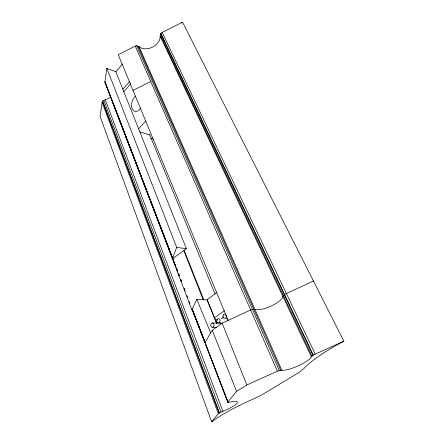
<?xml version="1.0" encoding="UTF-8"?>
<svg xmlns="http://www.w3.org/2000/svg" width="444" height="444" viewBox="0 0 444 444"><rect width="100%" height="100%" fill="white"/><g stroke="black" fill="none" stroke-linecap="round" stroke-linejoin="round"><path stroke-width="0.67" d="M211.683 421.8L218.326 413.669L222.899 411.249A15.562 3.158 -22.2 0 0 236.918 403.335A15.562 3.158 -22.2 0 0 230.586 401.964L227.966 402.32L227.944 401.898L236.585 391.347L246.831 385.015L277.389 371.184L279.265 370.485L281.823 370.246A16.905 3.763 -23.8 0 0 298.14 365.856A16.905 3.763 -23.8 0 0 311.377 356.915L160.151 36.069L160.717 33.566L162.188 32.473L182.567 22.2L343.878 341.186A72.527 14.424 -25 0 0 304.04 368.442L299.833 371.917L292.152 376.584L261.705 394.96L254.412 398.507A64.075 11.55 -22.9 0 0 211.683 421.8L100.122 116.544L102.098 102.27L102.647 101.06L105.25 99.75A11.566 7.842 -19 0 0 110.478 97.147M162.831 232.961L105.161 82.995L104.895 82.04L106.838 68.348L115.867 71.795L186.413 248.679L172.422 258.73L191.825 309.74L196.859 299.445L206.998 299.916L216.877 292.363M146.376 189.877L118.509 117.432L172.422 258.73L176.712 247.408L106.838 68.348M191.963 309.457L205.1 342.529L212.215 330.258L222.15 323.149L250.694 309.973L252.486 309.346L255.039 309.407A16.034 5.084 -24 0 0 270.929 306.127A16.034 5.084 -24 0 0 282.983 296.531L284.371 294.649L286.43 293.501L313.519 281.013M228.144 320.39L118.254 54.729L135.248 46.054L136.674 45.688L139.055 46.698A12.288 8.908 -25.9 0 0 152.586 47.114A12.288 8.908 -25.9 0 0 160.151 36.069M311.377 356.915L313.003 355.261L315.201 354.123L343.878 341.186M216.9 323.487L217.621 322.588M115.867 71.795L122.411 64.053M122.844 89.261L129.631 81.485M123.632 91.853L130.869 83.616M138.434 128.915L145.91 120.951M221.484 318.836L223.415 316.961M224.431 310.622L214.446 317.959M132.995 90.36L150.76 81.496M212.321 327.328A2.159 1.587 89.3 0 0 213.764 324.159A2.159 1.587 89.3 0 0 211.011 324.026A2.159 1.587 89.3 0 0 212.321 327.328L216.478 327.311M212.404 323.01L220.707 323.032M215.318 319.891L217.399 319.908M176.712 247.408L186.413 248.679M150.577 138.262L153.113 139.016M139.854 131.896L149.733 134.876M162.188 32.473L315.201 354.123M160.867 33.383L313.253 355.106M160.717 33.566L313.003 355.261M311.977 356.116L160.234 34.749M139.055 46.698L281.823 370.246M280.68 370.229L137.918 45.993M136.674 45.688L279.265 370.485M135.248 46.054L277.389 371.184M206.998 299.916L216.744 323.526M196.859 299.445L210.672 332.911M149.478 134.205L215.018 293.939M207.27 299.711L216.822 323.471M222.15 323.149L246.831 385.015M184.116 250.261L203.846 299.8M212.215 330.258L236.585 391.347M183.877 250.766L203.252 299.983M146.875 191.17L148.618 195.699M149.112 196.992L158.819 222.216M159.318 223.51L161.055 228.038M162.054 230.625L163.048 233.217M164.291 236.447L165.784 240.332M166.533 242.269L167.277 244.211M167.777 245.504L169.02 248.74M170.019 251.326L171.262 254.562M172.255 257.148L173.499 260.384M193.157 311.483L205.1 342.529M104.895 82.04L162.826 232.8M163.325 234.093L165.063 238.622M165.562 239.915L166.805 243.151M167.799 245.743L169.042 248.973M170.035 251.565L172.022 256.737M173.515 260.622L175.258 265.151M176.251 267.738L177.495 270.973M178.488 273.565L179.237 275.502M180.725 279.387L181.474 281.329M192.163 309.152L227.966 402.32L192.169 309.24M163.331 234.254L173.027 259.468M173.521 260.756L175.263 265.284M177.5 271.101L176.257 267.871L177.051 269.808M178.494 273.687L179.243 275.624M180.73 279.504L181.479 281.441M184.216 288.556L184.959 290.493M186.946 295.665L187.695 297.602M189.183 301.482L189.932 303.419M112.471 101.737L171.245 254.695M171.334 254.939L172.577 258.169M172.738 258.58L173.487 260.523M173.571 260.756L174.814 263.986M174.98 264.408L175.724 266.35M178.46 273.476L179.209 275.419M180.702 279.304L181.446 281.246M184.249 288.55L184.998 290.493M192.141 309.085L227.966 402.32M104.989 81.646L172.588 258.397M105.25 99.75L222.899 411.249M103.768 100.333L220.934 412.071M102.647 101.06L219.358 412.842M102.508 101.215L219.147 412.97M102.098 102.27L218.326 413.669M140.798 107.936A8.58 5.328 -72.5 0 1 132.179 108.897A8.58 5.328 -72.5 0 1 135.548 96.115M225.957 318.909A2.142 1.61 89.2 0 1 227.567 318.964M228.144 319.769A2.142 1.61 89.2 0 1 228.344 320.846M219.908 323.288A2.126 1.582 89 0 1 221.495 323.354M181.613 22.966A53.879 35.875 -30.6 0 1 182.567 22.2M223.232 315.085A2.187 1.643 89.7 0 0 224.597 318.415A2.187 1.643 89.7 0 0 226.074 315.185A2.187 1.643 89.7 0 0 223.232 315.085M217.077 319.591A2.176 1.615 89.5 0 0 218.415 322.905A2.176 1.615 89.5 0 0 219.874 319.708A2.176 1.615 89.5 0 0 217.077 319.591"/></g></svg>
